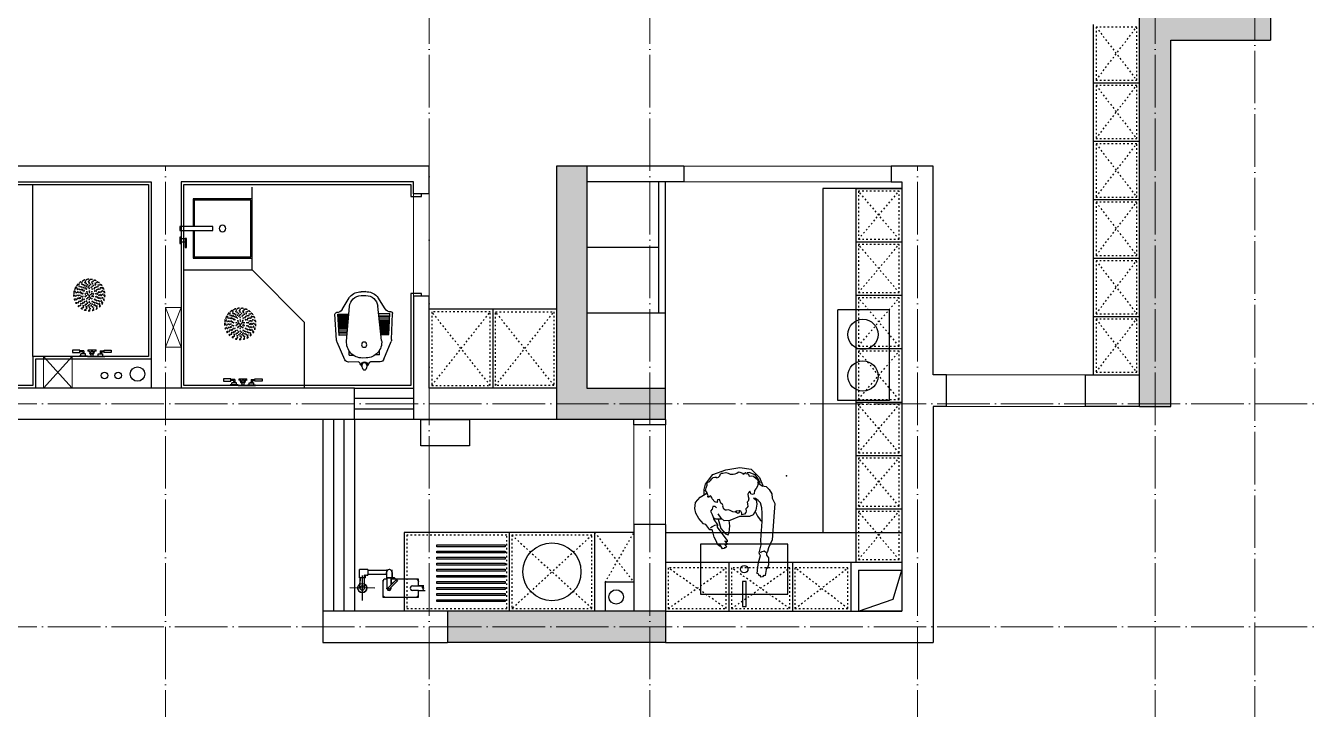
# Model space of a CAD drawing. Header units: inches. Extents: x -50945 to 250244, y -404780 to 18493.
# Drawn here: x 59645 to 69433, y -19454 to -14247 of the extents above; entities that cross this region are included whole.
import ezdxf

# ---------------------------------------------------------------- set-up
doc = ezdxf.new("R2010")
doc.units = ezdxf.units.IN
doc.header["$MEASUREMENT"] = 0
for name, pattern in [('ACAD_ISO03W100', [30, 12, -18]), ('DOTE', [2.42, 2, -0.2, 0.02, -0.2]), ('iGo户型优化31', [0.35, 0.25, -0.1])]:
    doc.linetypes.add(name, pattern=pattern)
for name, color, linetype in [('D-ARCHI', 250, 'Continuous'), ('EVH 立面填充', 8, 'Continuous'), ('IBS-003-建筑窗框', 3, 'Continuous'), ('IBS-182-原建筑非承重墙', 150, 'Continuous'), ('IBS-200-原建筑承重墙柱', 200, 'Continuous'), ('IBS-63-原建筑窗', 63, 'Continuous'), ('IDS-030-造型完成面(看线)', 30, 'Continuous'), ('IDS-040-固定高家具', 40, 'Continuous'), ('IFF-31-卫浴洁具', 31, 'Continuous'), ('IFF-51-活动家具', 51, 'Continuous'), ('iGo户型优化', 7, 'Continuous')]:
    doc.layers.add(name, color=color, linetype=linetype)
doc.layers.add('天棚材质标注', color=2, linetype='Continuous', lineweight=5)
doc.layers.add('门', color=65, linetype='Continuous', lineweight=13)

# ---------------------------------------------------------------- blocks, each defined once
blk = doc.blocks.new('11')
at = {"layer": 'IBS-182-原建筑非承重墙'}
for p, q in [((140996.6, -1245.4), (140997.1, -1054.1)), ((140567.1, -1131.5), (140516.4, -1131.3)), ((140535.4, -1131.4), (140527.6, -1131.4)), ((140528, -1165.5), (140567, -1165.6)), ((140528, -1165.5), (140567, -1165.6)), ((140567, -1165.6), (140535.3, -1165.5)), ((140567.1, -1131.5), (140535.4, -1131.4)), ((140567.1, -1131.5), (140535.4, -1131.4)), ((140567, -1165.6), (140566.9, -1196.4)), ((140567, -1165.6), (140566.9, -1216.9)), ((140567, -1165.6), (140566.9, -1196.4)), ((140614.8, -1165.8), (140567, -1165.6)), ((140567.3, -1080.2), (140567.1, -1131.5)), ((140567.3, -1080.2), (140567.1, -1131.5)), ((140567.2, -1100.7), (140567.1, -1131.5)), ((140567.1, -1131.5), (140614.9, -1131.6)), ((140840.5, -1081), (140567.3, -1080.2)), ((140575.7, -1080.3), (140567.3, -1080.2)), ((140820, -1080.9), (140587.7, -1080.3)), ((140820, -1080.9), (140587.7, -1080.3)), ((140787.9, -1144.5), (140727.7, -1204.5)), ((140775.4, -1157), (140727.7, -1204.5)), ((140797.1, -1153.8), (140736.8, -1213.7)), ((140775.4, -1157), (140787.9, -1144.5)), ((140775.4, -1149.1), (140775.4, -1157)), ((140775.4, -1149.1), (140775.4, -1157)), ((140775.4, -1149.1), (140775.4, -1157)), ((140809.4, -1217.5), (140809.6, -1149.2)), ((140809.4, -1227.1), (140809.6, -1149.2)), ((140809.6, -1144.6), (140809.6, -1149.2)), ((140809.6, -1149.2), (140809.6, -1144.6)), ((140840.5, -1081), (140820, -1080.9)), ((140840.2, -1209.1), (140840.5, -1081)), ((140840.2, -1197.1), (140840.5, -1101.4)), ((140840.2, -1209.1), (140840.5, -1101.4)), ((140840.5, -1101.4), (140840.5, -1081)), ((140901.2, -1149.5), (141092.5, -1150)), ((140979.8, -1149.7), (140979.6, -1227.6)), ((141013.9, -1149.8), (141013.7, -1227.7)), ((140566.9, -1208.4), (140566.9, -1216.9)), ((140566.9, -1216.9), (140769.8, -1217.4)), ((140566.9, -1216.9), (140587.4, -1216.9)), ((140587.4, -1216.9), (140775.3, -1217.4)), ((140587.4, -1216.9), (140740.4, -1217.3)), ((140736.8, -1213.7), (140727.7, -1204.5)), ((140727.7, -1204.5), (140736.8, -1213.7)), ((140736.8, -1213.7), (140775.4, -1175.4)), ((140736.8, -1213.7), (140775.4, -1175.4)), ((140750, -1226.9), (140736.8, -1213.7)), ((140740.4, -1217.3), (140750, -1226.9)), ((140775.2, -1227), (140750, -1226.9)), ((140750, -1226.9), (140769.8, -1227)), ((140769.8, -1217.4), (140769.6, -1288.5)), ((140769.7, -1268.6), (140769.6, -1288.5)), ((140769.7, -1268.6), (140769.8, -1227)), ((140769.8, -1227), (140769.7, -1268.6)), ((140812.1, -1227.1), (140769.8, -1227)), ((140775.4, -1175.4), (140775.2, -1227)), ((140775.3, -1217.4), (140775.2, -1227)), ((140775.3, -1217.4), (140775.2, -1227)), ((140775.2, -1227), (140809.4, -1227.1)), ((140775.3, -1217.4), (140775.4, -1175.4)), ((140775.4, -1175.4), (140775.3, -1217.4)), ((140809.4, -1217.5), (140819.7, -1217.5)), ((140809.4, -1217.5), (140809.4, -1227.1)), ((140812.1, -1251.7), (140812, -1268.8)), ((140812, -1285.8), (140812.1, -1251.7)), ((140812, -1285.8), (140812.1, -1251.7)), ((140812.1, -1251.7), (140812.1, -1220.6)), ((140812.1, -1251.7), (140812.1, -1220.6)), ((140812.1, -1251.7), (140812.1, -1227.1)), ((140812.1, -1251.7), (140954.9, -1251.7)), ((140954.9, -1251.7), (140953, -1251.7)), ((140954.9, -1251.7), (140953, -1251.7)), ((140954.8, -1290.4), (140954.9, -1248.1)), ((140961.8, -1248.1), (140954.9, -1248.1)), ((140954.9, -1250.9), (140954.9, -1251.7)), ((140954.9, -1250.9), (140954.9, -1251.7)), ((140975.4, -1248.1), (140975.5, -1227.6)), ((140975.5, -1234.5), (140975.4, -1248.1)), ((140979.5, -1248.1), (140975.4, -1248.1)), ((140975.4, -1248.1), (140979.5, -1248.1)), ((140975.5, -1234.5), (140975.5, -1227.6)), ((140975.5, -1227.6), (140979.6, -1227.6)), ((140975.5, -1227.6), (141017.8, -1227.7)), ((140979.6, -1227.6), (140975.5, -1227.6)), ((140975.5, -1227.6), (140975.5, -1234.5)), ((140979.7, -1180.1), (140979.5, -1248.1)), ((140979.5, -1248.1), (140979.6, -1227.6)), ((140979.7, -1180.1), (140979.6, -1227.6)), ((140979.6, -1227.6), (141013.7, -1227.7)), ((140979.6, -1227.6), (141017.8, -1227.7)), ((141013.7, -1227.7), (141013.9, -1180.2)), ((141013.7, -1227.7), (141013.9, -1180.2)), ((141013.7, -1227.7), (141017.8, -1227.7)), ((141017.8, -1227.7), (141013.7, -1227.7)), ((141017.8, -1227.7), (141013.7, -1227.7)), ((141017.8, -1234.6), (141017.7, -1290.5)), ((141017.8, -1234.6), (141017.8, -1227.7)), ((141017.8, -1234.6), (141017.8, -1227.7)), ((141017.8, -1227.7), (141017.8, -1234.6)), ((141017.8, -1234.6), (141017.8, -1227.7)), ((141017.8, -1227.7), (141017.8, -1234.6)), ((140803.1, -1285.8), (140812, -1285.8)), ((140954.8, -1285.8), (140803.3, -1285.8)), ((140803.3, -1285.8), (140812, -1285.8)), ((140954.8, -1290.4), (140981.7, -1290.5)), ((140981.7, -1290.5), (141017.7, -1290.5))]:
    blk.add_line(p, q, dxfattribs=at)
blk.add_circle((140996.9, -1149.8), 34.9, dxfattribs=at)
for start, end in [(0, 180), (0, 180), (180, 240.52169), (180, 240.52169), (299.17603, 0), (299.17603, 0)]:
    blk.add_arc((140996.9, -1149.8), 34.9, start, end, dxfattribs=at)
for centre, major_axis, start_param, end_param in [((140553.1, -1148.5), (-17.5, -17.5), -1.141223, -0.024085), ((140539.5, -1139.9), (-6.72, -6.72), 4.378011, 6.612288), ((140531.1, -1157), (-6.72, -6.72), 1.236418, 3.470695), ((140587.7, -1100.8), (-14.5, 14.5), 5.495149, 7.065946), ((140614.9, -1148.7), (-12.1, -12.1), 0.78276, 3.924353), ((140792.5, -1149.1), (-12.1, 12.1), 3.924353, 7.065946), ((140792.5, -1149.1), (-4.6, -4.6), 1.568158, 4.709751), ((140820, -1101.4), (-14.5, -14.5), 2.353557, 3.924353), ((140996.9, -1149.8), (-12.1, 12.1), 4.709751, 10.992936), ((140587.4, -1196.4), (-14.5, 14.5), 0.78276, 2.353557), ((140790.8, -1268.7), (-15, 15), 0.78276, 2.986227), ((140790.8, -1268.7), (-15, 15), 2.986227, 3.924353), ((140819.7, -1197), (-14.5, -14.5), 0.78276, 2.353557), ((140961.8, -1234.4), (-9.66, 9.66), 2.353557, 3.924353)]:
    blk.add_ellipse(centre, major_axis=major_axis, ratio=1, start_param=start_param, end_param=end_param, dxfattribs=at)
at = {"layer": 'IBS-182-原建筑非承重墙', "extrusion": (0, 0, -1)}
for start_param, end_param in [(5.500425, 7.071221), (5.500425, 7.071221), (3.929629, 5.500425), (3.929629, 5.500425), (2.358832, 3.929629), (2.358832, 3.929629), (7.071221, 8.642018), (7.071221, 8.642018)]:
    blk.add_ellipse((140996.9, -1149.8), major_axis=(-12.1, 12.1), ratio=1, start_param=start_param, end_param=end_param, dxfattribs=at)
blk = doc.blocks.new('A$C4f8d1d60')
at = {"color": 8}
for p, q in [((48.8, 294, 0), (31.2, 294, 0)), ((31.2, 294, 0), (31.2, 239, 0)), ((48.8, 239, 0), (48.8, 294, 0)), ((48.8, 294, 0), (48.8, 294, 0)), ((3.6, 244, 0), (0, 244, 0)), ((0, 182, 0), (0, 244, 0)), ((3.6, 182, 0), (3.6, 244, 0)), ((3.6, 230.5, 0), (20, 230.5, 0)), ((20, 195.5, 0), (20, 230.5, 0)), ((24, 220, 0), (20, 220, 0)), ((24, 206, 0), (20, 206, 0)), ((24, 206, 0), (24, 220, 0)), ((36, 217, 0), (24, 217, 0)), ((44, 209, 0), (24, 209, 0)), ((31.2, 239, 0), (48.8, 239, 0)), ((36, 217, 0), (36, 239, 0)), ((44, 209, 0), (44, 239, 0)), ((3.6, 182, 0), (0, 182, 0)), ((0, 112, 0), (0, 182, 0)), ((3.6, 159.5, 0), (0, 159.5, 0)), ((0, 159.5, 0), (0, 134.5, 0)), ((3.6, 134.5, 0), (0, 134.5, 0)), ((3.6, 112, 0), (0, 112, 0)), ((0, 112, 0), (0, 50, 0)), ((3.6, 195.5, 0), (20, 195.5, 0)), ((3.6, 134.5, 0), (3.6, 159.5, 0)), ((15.4, 154.5, 0), (3.6, 154.5, 0)), ((15.4, 139.5, 0), (3.6, 139.5, 0)), ((3.6, 112, 0), (3.6, 50, 0)), ((3.6, 98.5, 0), (20, 98.5, 0)), ((20, 98.5, 0), (20, 63.5, 0)), ((31.2, 164.5, 0), (31.2, 159.5, 0)), ((31.2, 159.5, 0), (36.2, 159.5, 0)), ((31.2, 134.5, 0), (31.2, 129.5, 0)), ((31.2, 134.5, 0), (36.2, 134.2, 0)), ((40.5, 117.7, 0), (50.8, 117.7, 0)), ((41, 177.9, 0), (50.8, 177.9, 0)), ((50.8, 117.7, 0), (50.8, 177.9, 0)), ((3.6, 50, 0), (0, 50, 0)), ((3.6, 63.5, 0), (20, 63.5, 0)), ((24, 88, 0), (20, 88, 0)), ((24, 74, 0), (20, 74, 0)), ((24, 88, 0), (24, 74, 0)), ((44, 85, 0), (24, 85, 0)), ((36, 77, 0), (24, 77, 0)), ((31.2, 0, 0), (31.2, 55, 0)), ((31.2, 55, 0), (48.8, 55, 0)), ((48.8, 0, 0), (31.2, 0, 0)), ((36, 77, 0), (36, 55, 0)), ((44, 85, 0), (44, 55, 0)), ((48.8, 55, 0), (48.8, 0, 0)), ((48.8, 0, 0), (48.8, 0, 0))]:
    blk.add_line(p, q, dxfattribs=at)
at = {"color": 8, "linetype": 'ACAD_ISO03W100'}
for centre, radius in [((468.8, 126.7, 0), 120), ((468.8, 126.7, 0), 118), ((389.6, 205.9, 0), 3), ((401.4, 203.3, 0), 3), ((412.8, 223.7, 0), 3), ((422.8, 206.4, 0), 3), ((423.5, 218.1, 0), 3), ((425.9, 196.6, 0), 3), ((439.9, 234.9, 0), 3), ((445, 215.6, 0), 3), ((446.6, 195.2, 0), 3), ((447.4, 205.9, 0), 3), ((448.7, 226.8, 0), 3), ((468.8, 238.7, 0), 3), ((468.8, 218.7, 0), 3), ((468.8, 198.7, 0), 3), ((470.5, 208.7, 0), 3), ((475.3, 228.5, 0), 3), ((491.1, 195.2, 0), 3), ((492.7, 215.6, 0), 3), ((493.6, 204.9, 0), 3), ((497.8, 234.9, 0), 3), ((501.4, 223.4, 0), 3), ((514.6, 194.8, 0), 3), ((514.8, 206.4, 0), 3), ((524.8, 223.7, 0), 3), ((525.3, 211.7, 0), 3), ((545.4, 194.2, 0), 3), ((548, 205.9, 0), 3), ((356.8, 126.7, 0), 3), ((360.7, 155.7, 0), 3), ((360.7, 97.8, 0), 3), ((367, 133.2, 0), 3), ((368.8, 106.7, 0), 3), ((371.8, 182.7, 0), 3), ((372.2, 159.3, 0), 3), ((376.8, 126.7, 0), 3), ((380, 150.6, 0), 3), ((380, 102.9, 0), 3), ((383.9, 183.2, 0), 3), ((387.5, 116.8, 0), 3), ((387.9, 140.1, 0), 3), ((389.2, 172.7, 0), 3), ((395, 162.3, 0), 3), ((396.8, 126.7, 0), 3), ((400.4, 149, 0), 3), ((400.4, 104.5, 0), 3), ((403.8, 191.8, 0), 3), ((407.6, 136.2, 0), 3), ((408, 181.7, 0), 3), ((408.6, 112, 0), 3), ((410.6, 169.1, 0), 3), ((415.8, 158.9, 0), 3), ((416.8, 126.7, 0), 3), ((422, 149.3, 0), 3), ((422, 104.2, 0), 3), ((426.5, 185, 0), 3), ((432.2, 176.7, 0), 3), ((436.4, 167.4, 0), 3), ((436.8, 126.7, 0), 3), ((443, 145.6, 0), 3), ((443, 107.9, 0), 3), ((448.2, 134.3, 0), 3), ((450.1, 115.3, 0), 3), ((454.1, 187, 0), 3), ((456.8, 126.7, 0), 3), ((457.3, 177.4, 0), 3), ((459, 157.2, 0), 3), ((459, 96.3, 0), 3), ((461.8, 147.6, 0), 3), ((466.1, 104.9, 0), 3), ((468.8, 126.7, 0), 5), ((474.8, 137.1, 0), 3), ((474.8, 116.4, 0), 3), ((478.3, 188, 0), 3), ((478.7, 157.2, 0), 3), ((478.7, 96.3, 0), 3), ((480.4, 177.4, 0), 3), ((480.8, 145.2, 0), 3), ((484.2, 111, 0), 3), ((490.7, 128.9, 0), 3), ((494.7, 145.6, 0), 3), ((494.7, 107.9, 0), 3), ((500.8, 126.7, 0), 3), ((501, 179.8, 0), 3), ((501.3, 167.4, 0), 3), ((511.2, 185, 0), 3), ((515.7, 149.3, 0), 3), ((515.7, 104.2, 0), 3), ((518.8, 163.4, 0), 3), ((520.8, 126.7, 0), 3), ((527.1, 169.1, 0), 3), ((529.1, 141.5, 0), 3), ((530.1, 117.3, 0), 3), ((531.9, 179.2, 0), 3), ((533.9, 191.8, 0), 3), ((537.3, 149, 0), 3), ((537.3, 104.5, 0), 3), ((540.8, 126.7, 0), 3), ((544.1, 159.3, 0), 3), ((548.5, 172.7, 0), 3), ((549.8, 113.4, 0), 3), ((550.2, 136.7, 0), 3), ((557.7, 150.6, 0), 3), ((557.7, 102.9, 0), 3), ((560.2, 172, 0), 3), ((560.8, 126.7, 0), 3), ((565.8, 182.7, 0), 3), ((568.8, 146.8, 0), 3), ((570.6, 120.3, 0), 3), ((577, 155.7, 0), 3), ((577, 97.8, 0), 3), ((580.8, 126.7, 0), 3), ((371.8, 70.7, 0), 3), ((377.5, 81.5, 0), 3), ((389.2, 80.7, 0), 3), ((389.6, 47.6, 0), 3), ((392.3, 59.3, 0), 3), ((393.6, 94.2, 0), 3), ((403.8, 61.7, 0), 3), ((405.8, 74.3, 0), 3), ((410.6, 84.4, 0), 3), ((412.3, 41.8, 0), 3), ((412.8, 29.8, 0), 3), ((418.8, 90.1, 0), 3), ((422.8, 47.1, 0), 3), ((423.1, 58.7, 0), 3), ((426.5, 68.5, 0), 3), ((436.2, 30.1, 0), 3), ((436.4, 86.1, 0), 3), ((436.7, 73.7, 0), 3), ((439.9, 18.6, 0), 3), ((444.1, 48.6, 0), 3), ((445, 37.9, 0), 3), ((446.6, 58.3, 0), 3), ((457.3, 76.1, 0), 3), ((459.4, 65.5, 0), 3), ((462.4, 25, 0), 3), ((467.2, 44.8, 0), 3), ((468.8, 54.7, 0), 3), ((468.8, 34.7, 0), 3), ((468.8, 14.7, 0), 3), ((480.4, 76.1, 0), 3), ((483.6, 66.5, 0), 3), ((488.9, 26.7, 0), 3), ((490.3, 47.6, 0), 3), ((491.1, 58.3, 0), 3), ((492.7, 37.9, 0), 3), ((497.8, 18.6, 0), 3), ((501.3, 86.1, 0), 3), ((505.5, 76.8, 0), 3), ((511.2, 68.5, 0), 3), ((511.7, 56.9, 0), 3), ((514.1, 35.4, 0), 3), ((514.8, 47.1, 0), 3), ((521.8, 94.6, 0), 3), ((524.8, 29.8, 0), 3), ((527.1, 84.4, 0), 3), ((529.7, 71.8, 0), 3), ((533.9, 61.7, 0), 3), ((536.2, 50.2, 0), 3), ((542.7, 91.2, 0), 3), ((548, 47.6, 0), 3), ((548.5, 80.7, 0), 3), ((553.8, 70.3, 0), 3), ((565.5, 94.2, 0), 3), ((565.8, 70.7, 0), 3)]:
    blk.add_circle(centre, radius, dxfattribs=at)
at = {"color": 8}
blk.add_circle((31.2, 147, 0), 9.39, dxfattribs=at)
for centre, radius, start, end in [((31.2, 147, 0), 17.5, 89.99388, 154.61694), ((31.2, 147, 0), 17.5, 205.37081, 269.99388), ((31.2, 147, 0), 12.5, 89.99388, 269.99388), ((63.6, 132.7, 0), 27.5, 176.83262, 212.95443), ((74.7, 159.2, 0), 38.6, 151.01819, 179.60297)]:
    blk.add_arc(centre, radius, start, end, dxfattribs=at)
blk = doc.blocks.new('抖音iGo户型优化-0721')
at = {"layer": 'IFF-31-卫浴洁具', "ltscale": 100}
for p, q in [((23051.6, -200812.2), (22992.6, -200945.2)), ((23154.8, -200795.4), (23079.4, -200794.4)), ((23084.4, -200846.4), (23083.9, -200879.7)), ((23084.4, -200846.4), (23116.3, -200846.8)), ((23213.8, -200826.2), (23185.7, -200825.8)), ((23321, -200797.7), (23245.6, -200796.7)), ((23348.3, -200816.3), (23403.6, -200950.8)), ((23314.6, -200849.5), (23282.6, -200849.1)), ((23314.6, -200849.5), (23314.1, -200882.9)), ((22988.4, -200962.2), (22975.7, -201159)), ((23008, -200998.5), (22997.4, -201159)), ((23071.7, -201039.4), (23005.4, -201038.5)), ((23070.8, -201029.4), (23006, -201028.5)), ((23070, -201019.4), (23006.7, -201018.5)), ((23069.1, -201009.3), (23007.3, -201008.5)), ((23068.8, -200999.3), (23008, -200998.5)), ((23064.5, -200955.1), (23087.1, -201218.7)), ((23331.5, -200958.7), (23301.7, -201221.6)), ((23323.1, -201032.8), (23387.9, -201033.7)), ((23324.3, -201022.8), (23387.6, -201023.7)), ((23325.4, -201012.9), (23387.2, -201013.7)), ((23326, -201002.9), (23386.8, -201003.7)), ((23386.8, -201003.7), (23393, -201164.5)), ((23407.4, -200967.9), (23414.7, -201165)), ((23080.3, -201139.5), (22998.7, -201138.4)), ((23079.4, -201129.5), (22999.4, -201128.4)), ((23078.6, -201119.5), (23000.1, -201118.4)), ((23077.7, -201109.5), (23000.7, -201108.4)), ((23076.9, -201099.5), (23001.4, -201098.4)), ((23076, -201089.4), (23002, -201088.4)), ((23075.1, -201079.4), (23002.7, -201078.4)), ((23074.3, -201069.4), (23003.4, -201068.5)), ((23073.4, -201059.4), (23004, -201058.5)), ((23072.6, -201049.4), (23004.7, -201048.5)), ((23311.8, -201132.7), (23391.8, -201133.8)), ((23312.9, -201122.7), (23391.4, -201123.8)), ((23314.1, -201112.7), (23391.1, -201113.8)), ((23315.2, -201102.7), (23390.7, -201103.8)), ((23316.3, -201092.7), (23390.3, -201093.7)), ((23317.5, -201082.8), (23389.9, -201083.7)), ((23318.6, -201072.8), (23389.5, -201073.7)), ((23319.7, -201062.8), (23389.1, -201063.7)), ((23320.9, -201052.8), (23388.7, -201053.7)), ((23322, -201042.8), (23388.3, -201043.7)), ((22997.4, -201159), (23082.1, -201160.2)), ((23081.2, -201149.5), (22998.1, -201148.4)), ((23031.4, -201196.4), (23083.8, -201285.4)), ((23358, -201200.9), (23303.2, -201288.4)), ((23393, -201164.5), (23308.3, -201163.3)), ((23309.5, -201152.6), (23392.6, -201153.8)), ((23310.7, -201142.7), (23392.2, -201143.8)), ((23175.1, -201330.9), (23210.6, -201331.4)), ((23210.6, -201331.4), (23175.1, -201330.9)), ((23175.5, -201300.9), (23211, -201301.4))]:
    blk.add_line(p, q, dxfattribs=at)
blk.add_circle((23198.4, -200927.2), 20, dxfattribs=at)
for centre, radius, start, end in [((23227, -200762.6), 44.3, 146.67085, 211.76111), ((23200.9, -200746.1), 13.4, 34.04572, 144.38623), ((23174.3, -200761.9), 44.3, 326.67085, 31.76111), ((23079, -200824.4), 30, 89.21598, 156.07815), ((23184.1, -200945.8), 120, 89.21598, 184.42439), ((23154.9, -200785.4), 10, 269.21598, 339.71582), ((23226.7, -200811.9), 66.5, 131.3509, 159.71582), ((23200.5, -200771.2), 25, 179.21598, 359.21598), ((23200.4, -200778.5), 13.4, 214.04572, 324.38623), ((23212.2, -200946.2), 120, 354.00757, 89.21598), ((23173.3, -200811.2), 66.5, 18.71613, 47.08106), ((23245.7, -200786.7), 10, 198.71613, 269.21598), ((23320.6, -200827.7), 30, 22.35381, 89.21598), ((23038.3, -200965.4), 50, 156.07815, 176.28889), ((23357.4, -200969.8), 50, 2.14307, 22.35381), ((22987.6, -201159.8), 12, 176.28889, 270.6079), ((22988.3, -201221.8), 50, 30.48691, 90.6079), ((23176.8, -201211), 90, 184.91056, 269.21598), ((23212.3, -201211.4), 90, 269.21598, 353.5214), ((23400.4, -201227.4), 50, 87.82405, 147.94505), ((23402.7, -201165.5), 12, 267.82405, 2.14307), ((23126.9, -201260), 50, 210.48691, 224.50672), ((23176.8, -201211), 120, 224.50672, 269.21598), ((23212.3, -201211.4), 120, 269.21598, 313.92524), ((23260.8, -201261.9), 50, 313.92524, 327.94505)]:
    blk.add_arc(centre, radius, start, end, dxfattribs=at)
blk = doc.blocks.new('抖音iGo户型优化-0715')
at = {"layer": 'IFF-31-卫浴洁具'}
for points in [[(13559.5, -200880.3), (13529.5, -200880.3), (13529.5, -200630.3), (13559.5, -200630.3)], [(13659.5, -200640.3), (13609.5, -200640.3), (13609.5, -200630.3), (13659.5, -200630.3)], [(13649.5, -200640.3), (13619.5, -200640.3), (13619.5, -200670.3), (13649.5, -200670.3)], [(13689.5, -200680.6), (13619.5, -200680.6), (13619.5, -200670.6), (13689.5, -200670.6)]]:
    blk.add_lwpolyline(points, close=True, dxfattribs=at)
blk.add_lwpolyline([(13559.5, -200730.3), (13769.5, -200730.3), (13769.5, -201180.3), (13319.5, -201180.3), (13319.5, -200730.3), (13529.5, -200730.3)], dxfattribs=at)
at = {"layer": 'iGo户型优化', "color": 251, "ltscale": 333}
blk.add_lwpolyline([(13559.5, -200740.3), (13759.5, -200740.3), (13759.5, -201170.3), (13329.5, -201170.3), (13329.5, -200740.3), (13529.5, -200740.3)], dxfattribs=at)
at = {"layer": 'iGo户型优化', "color": 7}
blk.add_circle((13544.5, -200955.3), 25, dxfattribs=at)

msp = doc.modelspace()

# ---------------------------------------------------------------- hatches: boundary and pattern name
at = {"layer": 'EVH 立面填充'}
h = msp.add_hatch(color=256, dxfattribs=at)
h.dxf.hatch_style = 1
h.paths.add_polyline_path([(68369.86, -14356.79), (69129.86, -14356.79), (69129.86, -14116.79), (68129.86, -14116.79), (68129.86, -17146.79), (68369.86, -17146.79)])
h = msp.add_hatch(color=256, dxfattribs=at)
h.dxf.hatch_style = 1
h.paths.add_polyline_path([(64519.56, -17246.79), (64519.56, -17006.79), (63919.56, -17006.79), (63919.56, -15316.79), (63689.56, -15316.79), (63689.56, -17246.79)])
h = msp.add_hatch(color=256, dxfattribs=at)
h.dxf.hatch_style = 1
h.paths.add_polyline_path([(62859.56, -18706.79), (62859.56, -18945.12), (64519.56, -18945.12), (64519.56, -18706.79)])

# ---------------------------------------------------------------- linework, layer by layer
for p in [(67779.86, -14681.79), (67779.86, -15126.79), (67779.86, -15571.79), (67779.86, -16016.79), (67779.86, -16461.79)]:
    msp.add_point(p)
at = {"layer": 'D-ARCHI', "color": 251, "linetype": 'DOTE', "lineweight": 5, "ltscale": 200}
for p, q in [((62719.56, -21645.12), (62719.56, -6696.54)), ((64399.56, -21645.12), (64399.56, -6696.54)), ((69009.86, -20645.12), (69009.86, -6696.54)), ((68249.86, -21645.12), (68249.86, -14116.79)), ((60709.56, -21645.12), (60709.56, -15316.79)), ((66439.56, -21645.12), (66439.56, -15316.79)), ((71829.86, -17126.79), (51502.61, -17126.79)), ((71829.86, -18825.12), (51502.61, -18825.12))]:
    msp.add_line(p, q, dxfattribs=at)
at = {"layer": 'IBS-003-建筑窗框', "color": 251, "ltscale": 10}
for p, q in [((62149.56, -17006.79), (62599.56, -17006.79)), ((61909.56, -17246.79), (61909.56, -18706.79)), ((62599.56, -17246.79), (62149.56, -17246.79)), ((62149.56, -17246.79), (62149.56, -18706.79))]:
    msp.add_line(p, q, dxfattribs=at)
at = {"layer": 'IBS-182-原建筑非承重墙'}
for p, q in [((62719.56, -15316.79), (59069.56, -15316.79)), ((62719.56, -15526.79), (62719.56, -15316.79)), ((64659.56, -15316.79), (63919.56, -15316.79)), ((64659.56, -15316.79), (64659.56, -15436.79)), ((66559.56, -15316.79), (66239.56, -15316.79)), ((66239.56, -15316.79), (66239.56, -15436.79)), ((66559.56, -16906.79), (66559.56, -15316.79)), ((58899.56, -15436.79), (60599.56, -15436.79)), ((60599.56, -15436.79), (60599.56, -17006.79)), ((62599.56, -15436.79), (60829.56, -15436.79)), ((60829.56, -15436.79), (60829.56, -17006.79)), ((62599.56, -15526.79), (62599.56, -15436.79)), ((64659.56, -15436.79), (63919.56, -15436.79)), ((66239.56, -15436.79), (66319.56, -15436.79)), ((66319.56, -15436.79), (66319.56, -18706.79)), ((62719.56, -15526.79), (62599.56, -15526.79)), ((62719.56, -16306.79), (62599.56, -16306.79)), ((62599.56, -16306.79), (62599.56, -17246.79)), ((62719.56, -17006.79), (62719.56, -16306.79)), ((60599.56, -16786.79), (59719.56, -16786.79)), ((59719.56, -16786.79), (59719.56, -17006.79)), ((66659.56, -16906.79), (66559.56, -16906.79)), ((66659.56, -17146.79), (66659.56, -16906.79)), ((67719.86, -17146.79), (67719.86, -16906.79)), ((67719.86, -16906.79), (68129.86, -16906.79)), ((60829.56, -17006.79), (59449.56, -17006.79)), ((62149.56, -17006.79), (60829.56, -17006.79)), ((62149.56, -17246.79), (62149.56, -17006.79)), ((63689.56, -17006.79), (62719.56, -17006.79)), ((66659.56, -17146.79), (66559.56, -17146.79)), ((66559.56, -17146.79), (66559.56, -18945.12)), ((68129.86, -17146.79), (67719.86, -17146.79)), ((61909.56, -17246.79), (59449.56, -17246.79)), ((62149.56, -17246.79), (61909.56, -17246.79)), ((63689.56, -17246.79), (62599.56, -17246.79)), ((64279.56, -17286.79), (64279.56, -17246.79)), ((64519.56, -17286.79), (64279.56, -17286.79)), ((64519.56, -17246.79), (64519.56, -17286.79)), ((64519.56, -18046.79), (64279.56, -18046.79)), ((64279.56, -18046.79), (64279.56, -18706.79)), ((64519.56, -18046.79), (64519.56, -18706.79)), ((65931.33, -18333.8), (66319.56, -18333.8)), ((65931.33, -18333.8), (65931.33, -18706.79)), ((65991.33, -18393.8), (65991.33, -18706.79)), ((65991.33, -18393.8), (66319.56, -18393.8)), ((66253.03, -18614.21), (66319.56, -18393.8)), ((64059.56, -18486.79), (64059.56, -18706.79)), ((64279.56, -18486.79), (64059.56, -18486.79)), ((65991.33, -18706.79), (66253.03, -18614.21)), ((62859.56, -18706.79), (61909.56, -18706.79)), ((61909.56, -18706.79), (61909.56, -18945.12)), ((64519.56, -18706.79), (66319.56, -18706.79)), ((66319.56, -18706.79), (65991.33, -18706.79)), ((61909.56, -18945.12), (62859.56, -18945.12)), ((64519.56, -18945.12), (66559.56, -18945.12))]:
    msp.add_line(p, q, dxfattribs=at)
for centre, radius in [((60245.25, -16911.6), 25), ((60348.59, -16911.6), 25), ((60496.75, -16900.17), 55), ((64143.61, -18598.35), 55)]:
    msp.add_circle(centre, radius, dxfattribs=at)
msp.add_point((65442.2, -17675.33), dxfattribs=at)
at = {"layer": 'IBS-200-原建筑承重墙柱', "ltscale": 0.02}
for p, q in [((68129.86, -17146.79), (68129.86, -14116.79)), ((69129.86, -14116.79), (69129.86, -14356.79)), ((68369.86, -17146.79), (68369.86, -14356.79)), ((68369.86, -14356.79), (69129.86, -14356.79)), ((63689.56, -15316.79), (63689.56, -17246.79)), ((63919.56, -15316.79), (63689.56, -15316.79)), ((63919.56, -15316.79), (63919.56, -17006.79)), ((63919.56, -17006.79), (64519.56, -17006.79)), ((64519.56, -17246.79), (64519.56, -17006.79)), ((68129.86, -17146.79), (68369.86, -17146.79)), ((64519.56, -17246.79), (63689.56, -17246.79)), ((64519.56, -18706.79), (62859.56, -18706.79)), ((62859.56, -18706.79), (62859.56, -18945.12)), ((64519.56, -18706.79), (64519.56, -18945.12)), ((64519.56, -18945.12), (62859.56, -18945.12))]:
    msp.add_line(p, q, dxfattribs=at)
at = {"layer": 'IBS-63-原建筑窗'}
for p, q in [((62599.56, -17086.79), (62149.56, -17086.79)), ((62599.56, -17166.79), (62149.56, -17166.79)), ((61989.56, -17246.79), (61989.56, -18706.79)), ((62069.56, -17246.79), (62069.56, -18706.79))]:
    msp.add_line(p, q, dxfattribs=at)
at = {"layer": 'IDS-030-造型完成面(看线)'}
for points in [[(58899.56, -15376.79), (58879.56, -15376.79), (58879.56, -15456.79), (60579.56, -15456.79), (60579.56, -16766.79), (59699.56, -16766.79), (59699.56, -16986.79), (58039.56, -16986.79), (58039.56, -15566.79), (58139.56, -15566.79), (58139.56, -15376.79), (58119.56, -15376.79)], [(62659.56, -16306.79), (62659.56, -16286.79), (62579.56, -16286.79), (62579.56, -16986.79), (60849.56, -16986.79), (60849.56, -15456.79), (62579.56, -15456.79), (62579.56, -15546.79), (62659.56, -15546.79), (62659.56, -15526.79)]]:
    msp.add_lwpolyline(points, dxfattribs=at)
at = {"layer": 'IDS-040-固定高家具'}
for p, q in [((67779.86, -16906.79), (67779.86, -14236.79)), ((67779.86, -14681.79), (68129.86, -14681.79)), ((67779.86, -15126.79), (68129.86, -15126.79)), ((65969.56, -15486.79), (65969.56, -18333.8)), ((65969.56, -15486.79), (66319.56, -15486.79)), ((67779.86, -15571.79), (68129.86, -15571.79)), ((65969.56, -15893.5), (66319.56, -15893.5)), ((67779.86, -16016.79), (68129.86, -16016.79)), ((65969.56, -16300.22), (66319.56, -16300.22)), ((63689.56, -16406.79), (62719.56, -16406.79)), ((63204.56, -16406.79), (63204.56, -17006.79)), ((67779.86, -16461.79), (68129.86, -16461.79)), ((65969.56, -16706.93), (66319.56, -16706.93)), ((65969.56, -17113.65), (66319.56, -17113.65)), ((65969.56, -17520.36), (66319.56, -17520.36)), ((65969.56, -17927.08), (66319.56, -17927.08)), ((64279.56, -18106.79), (62529.56, -18106.79)), ((62529.56, -18106.79), (62529.56, -18706.79)), ((63329.56, -18106.79), (63329.56, -18706.79)), ((63979.56, -18106.79), (63979.56, -18706.79)), ((64519.56, -18333.8), (65931.33, -18333.8)), ((65002.9, -18333.8), (65002.9, -18706.79)), ((65486.23, -18333.8), (65486.23, -18706.79))]:
    msp.add_line(p, q, dxfattribs=at)
at = {"layer": 'IDS-040-固定高家具', "linetype": 'ACAD_ISO03W100'}
for p, q in [((67799.86, -14661.79), (68109.86, -14256.79)), ((67799.86, -14256.79), (68109.86, -14661.79)), ((67799.86, -15106.79), (68109.86, -14701.79)), ((67799.86, -14701.79), (68109.86, -15106.79)), ((67799.86, -15551.79), (68109.86, -15146.79)), ((67799.86, -15146.79), (68109.86, -15551.79)), ((65989.56, -15873.5), (66299.56, -15506.79)), ((66299.56, -15873.5), (65989.56, -15506.79)), ((67799.86, -15996.79), (68109.86, -15591.79)), ((67799.86, -15591.79), (68109.86, -15996.79)), ((65989.56, -16280.22), (66299.56, -15913.5)), ((66299.56, -16280.22), (65989.56, -15913.5)), ((67799.86, -16441.79), (68109.86, -16036.79)), ((67799.86, -16036.79), (68109.86, -16441.79)), ((65989.56, -16686.93), (66299.56, -16320.22)), ((66299.56, -16686.93), (65989.56, -16320.22)), ((62739.56, -16986.79), (63184.56, -16426.79)), ((63184.56, -16986.79), (62739.56, -16426.79)), ((63669.56, -16986.79), (63224.56, -16426.79)), ((63224.56, -16986.79), (63669.56, -16426.79)), ((67799.86, -16886.79), (68109.86, -16481.79)), ((67799.86, -16481.79), (68109.86, -16886.79)), ((65989.56, -17093.65), (66299.56, -16726.93)), ((66299.56, -17093.65), (65989.56, -16726.93)), ((65989.56, -17500.36), (66299.56, -17133.65)), ((66299.56, -17500.36), (65989.56, -17133.65)), ((65989.56, -17907.08), (66299.56, -17540.36)), ((66299.56, -17907.08), (65989.56, -17540.36)), ((65989.56, -18313.8), (66299.56, -17947.08)), ((66299.56, -18313.8), (65989.56, -17947.08)), ((63979.56, -18106.79), (64279.56, -18486.79)), ((64059.56, -18486.79), (64279.56, -18106.79)), ((63959.56, -18126.79), (63349.56, -18686.79)), ((63349.56, -18126.79), (63959.56, -18686.79)), ((64539.56, -18686.79), (64982.9, -18376.79)), ((64982.9, -18686.79), (64539.56, -18376.79)), ((65022.9, -18686.79), (65466.23, -18376.79)), ((65466.23, -18686.79), (65022.9, -18376.79)), ((65506.23, -18686.79), (65909.9, -18376.79)), ((65909.9, -18686.79), (65506.23, -18376.79))]:
    msp.add_line(p, q, dxfattribs=at)
for points in [[(67799.86, -14661.79), (68109.86, -14661.79), (68109.86, -14256.79), (67799.86, -14256.79)], [(67799.86, -15106.79), (68109.86, -15106.79), (68109.86, -14701.79), (67799.86, -14701.79)], [(67799.86, -15551.79), (68109.86, -15551.79), (68109.86, -15146.79), (67799.86, -15146.79)], [(65989.56, -15873.5), (66299.56, -15873.5), (66299.56, -15506.79), (65989.56, -15506.79)], [(67799.86, -15996.79), (68109.86, -15996.79), (68109.86, -15591.79), (67799.86, -15591.79)], [(65989.56, -16280.22), (66299.56, -16280.22), (66299.56, -15913.5), (65989.56, -15913.5)], [(67799.86, -16441.79), (68109.86, -16441.79), (68109.86, -16036.79), (67799.86, -16036.79)], [(65989.56, -16686.93), (66299.56, -16686.93), (66299.56, -16320.22), (65989.56, -16320.22)], [(62739.56, -16986.79), (63184.56, -16986.79), (63184.56, -16426.79), (62739.56, -16426.79)], [(63669.56, -16986.79), (63224.56, -16986.79), (63224.56, -16426.79), (63669.56, -16426.79)], [(67799.86, -16886.79), (68109.86, -16886.79), (68109.86, -16481.79), (67799.86, -16481.79)], [(65989.56, -17093.65), (66299.56, -17093.65), (66299.56, -16726.93), (65989.56, -16726.93)], [(65989.56, -17500.36), (66299.56, -17500.36), (66299.56, -17133.65), (65989.56, -17133.65)], [(65989.56, -17907.08), (66299.56, -17907.08), (66299.56, -17540.36), (65989.56, -17540.36)], [(65989.56, -18313.8), (66299.56, -18313.8), (66299.56, -17947.08), (65989.56, -17947.08)], [(62549.56, -18686.79), (63309.56, -18686.79), (63309.56, -18126.79), (62549.56, -18126.79)], [(63349.56, -18686.79), (63959.56, -18686.79), (63959.56, -18126.79), (63349.56, -18126.79)], [(64539.56, -18686.79), (64982.9, -18686.79), (64982.9, -18376.79), (64539.56, -18376.79)], [(65022.9, -18686.79), (65466.23, -18686.79), (65466.23, -18376.79), (65022.9, -18376.79)], [(65506.23, -18686.79), (65909.9, -18686.79), (65909.9, -18376.79), (65506.23, -18376.79)]]:
    msp.add_lwpolyline(points, close=True, dxfattribs=at)
at = {"layer": 'IDS-040-固定高家具'}
for points in [[(62655.46, -17246.79), (63025.46, -17246.79), (63025.46, -17446.79), (62655.46, -17446.79)], [(62777.91, -18202.17), (63298.63, -18202.17), (63298.63, -18216.56), (62777.91, -18216.56)], [(62777.91, -18248.56), (63298.63, -18248.56), (63298.63, -18262.96), (62777.91, -18262.96)], [(62777.91, -18294.95), (63298.63, -18294.95), (63298.63, -18309.35), (62777.91, -18309.35)], [(62777.91, -18341.34), (63298.63, -18341.34), (63298.63, -18355.74), (62777.91, -18355.74)], [(62777.91, -18387.73), (63298.63, -18387.73), (63298.63, -18402.13), (62777.91, -18402.13)], [(62777.91, -18434.12), (63298.63, -18434.12), (63298.63, -18448.52), (62777.91, -18448.52)], [(62777.91, -18480.51), (63298.63, -18480.51), (63298.63, -18494.91), (62777.91, -18494.91)], [(62777.91, -18526.9), (63298.63, -18526.9), (63298.63, -18541.3), (62777.91, -18541.3)], [(62777.91, -18573.29), (63298.63, -18573.29), (63298.63, -18587.69), (62777.91, -18587.69)], [(62777.91, -18619.69), (63298.63, -18619.69), (63298.63, -18634.08), (62777.91, -18634.08)]]:
    msp.add_lwpolyline(points, close=True, dxfattribs=at)
msp.add_circle((63654.56, -18406.79), 220.91, dxfattribs=at)
at = {"layer": 'IFF-31-卫浴洁具', "ltscale": 0.02}
for p, q in [((59699.56, -16766.79), (59699.56, -15456.79)), ((61369.56, -16106.79), (61369.56, -15476.79)), ((60849.56, -16106.79), (61369.56, -16106.79)), ((61769.56, -16506.79), (61369.56, -16106.79)), ((66225.38, -16412.4), (65831.68, -16412.4)), ((65831.68, -17101.38), (65831.68, -16412.4)), ((66225.38, -17101.38), (66225.38, -16412.4)), ((61769.56, -17006.79), (61769.56, -16506.79)), ((66225.38, -17101.38), (65831.68, -17101.38))]:
    msp.add_line(p, q, dxfattribs=at)
for points in [[(65452.06, -18196.79), (64787.06, -18196.79), (64787.06, -18576.79), (65452.06, -18576.79)], [(65133.81, -18481.79), (65105.31, -18481.79), (65105.31, -18671.79), (65133.81, -18671.79)]]:
    msp.add_lwpolyline(points, close=True, dxfattribs=at)
for centre, radius in [((66024.05, -16598.74, 0), 115.29), ((66024.05, -16915.04, 0), 115.29), ((65119.56, -18386.79), 28.5)]:
    msp.add_circle(centre, radius, dxfattribs=at)
at = {"layer": 'IFF-51-活动家具'}
for p, q in [((64469.56, -16436.79), (64469.56, -15436.79)), ((64519.56, -17006.79), (64519.56, -15436.79)), ((65719.56, -15486.79), (65719.56, -18106.79)), ((66319.56, -15486.79), (65719.56, -15486.79)), ((64469.56, -15936.79), (63919.56, -15936.79)), ((64519.56, -16436.79), (63919.56, -16436.79)), ((64519.56, -18106.79), (65719.56, -18106.79)), ((65719.56, -18106.79), (66319.56, -18106.79))]:
    msp.add_line(p, q, dxfattribs=at)
at = {"layer": 'iGo户型优化', "color": 251}
for p, q in [((64978.35, -17630.46), (65086.76, -17613.35)), ((65086.76, -17613.35), (65172.37, -17625.41)), ((64823.37, -17738.07), (64880.37, -17665.11)), ((64852.75, -17720.67), (64861.88, -17711.69)), ((64861.88, -17711.69), (64872.08, -17698.9)), ((64872.08, -17698.9), (64882.62, -17687.85)), ((64880.37, -17665.11), (64978.35, -17630.46)), ((64882.62, -17687.85), (64896.57, -17685.19)), ((64896.57, -17685.19), (64905.95, -17687.02)), ((64905.95, -17687.02), (64910.44, -17691.59)), ((64910.44, -17691.59), (64924.05, -17687.18)), ((64924.05, -17687.18), (64932.52, -17674.72)), ((64932.52, -17674.72), (64938.91, -17660.84)), ((64938.91, -17660.84), (64946.96, -17655.69)), ((64946.96, -17655.69), (64956.01, -17655.78)), ((64956.01, -17655.78), (64978.67, -17651.46)), ((64978.67, -17651.46), (64997.44, -17655.11)), ((64997.44, -17655.11), (65013.38, -17662.92)), ((65013.38, -17662.92), (65035.3, -17664.17)), ((65035.3, -17664.17), (65050.99, -17661.18)), ((65050.99, -17661.18), (65062.53, -17655.36)), ((65062.53, -17655.36), (65071.99, -17648.13)), ((65071.99, -17648.13), (65080.71, -17646.47)), ((65080.71, -17646.47), (65099.8, -17651.87)), ((65099.8, -17651.87), (65106.03, -17656.11)), ((65106.03, -17656.11), (65112.59, -17662.09)), ((65112.59, -17662.09), (65123.8, -17654.53)), ((65123.8, -17654.53), (65128.36, -17650.05)), ((65128.36, -17650.05), (65133.18, -17656.36)), ((65133.18, -17656.36), (65131.77, -17658.44)), ((65131.77, -17658.44), (65142.9, -17659.93)), ((65156.09, -17651.58), (65141.6, -17652.91)), ((65142.9, -17659.93), (65149.87, -17658.6)), ((65149.87, -17658.6), (65157.01, -17677.13)), ((65201.71, -17667.72), (65156.09, -17651.58)), ((65157.01, -17677.13), (65173.04, -17675.89)), ((65172.37, -17625.41), (65236.01, -17689.57)), ((65173.04, -17675.89), (65189.73, -17678.13)), ((65189.73, -17678.13), (65209.41, -17696.08)), ((65223.3, -17697.31), (65201.71, -17667.72)), ((65209.41, -17696.08), (65222.86, -17709.79)), ((65222.86, -17709.79), (65224.45, -17727.57)), ((65244.49, -17734.08), (65223.3, -17697.31)), ((65236.01, -17689.57), (65263.07, -17757.15)), ((64813.05, -17823.42), (64813.44, -17778.99)), ((64813.44, -17778.99), (64823.37, -17738.07)), ((64820.62, -17816.65), (64831.07, -17809.06)), ((64823.96, -17787.64), (64829.01, -17766.78)), ((64833.59, -17800.27), (64823.96, -17787.64)), ((64829.01, -17766.78), (64836.15, -17747.34)), ((64832.16, -17726.4), (64842.62, -17724.41)), ((64834.23, -17727.81), (64832.16, -17726.4)), ((64843.15, -17821.95), (64833.59, -17800.27)), ((64836.64, -17730.97), (64834.23, -17727.81)), ((64836.15, -17747.34), (64836.64, -17730.97)), ((64842.62, -17724.41), (64852.75, -17720.67)), ((65152.4, -17804.59), (65147.43, -17816.39)), ((65162.61, -17791.8), (65152.4, -17804.59)), ((65166.68, -17803.68), (65162.61, -17791.8)), ((65170.09, -17812.07), (65166.68, -17803.68)), ((65182.21, -17818.8), (65170.09, -17812.07)), ((65195.5, -17812.65), (65182.21, -17818.8)), ((65197.81, -17786.9), (65195.5, -17812.65)), ((65211.17, -17771.69), (65197.81, -17786.9)), ((65220.72, -17755.4), (65211.17, -17771.69)), ((65224.45, -17727.57), (65220.72, -17755.4)), ((65221.35, -17722.03), (65226.08, -17730.49)), ((65226.08, -17730.49), (65256.64, -17751.28)), ((65256.64, -17751.28), (65286.29, -17758.05)), ((65286.29, -17758.05), (65310, -17780.14)), ((65310, -17780.14), (65328.83, -17813.81)), ((65328.83, -17813.81), (65332.99, -17844.95)), ((64742.13, -17925.65), (64747.33, -17878.53)), ((64747.33, -17878.53), (64784.22, -17839.56)), ((64784.22, -17839.56), (64820.62, -17816.65)), ((64845.55, -17825.11), (64843.15, -17821.95)), ((64843.4, -17832.76), (64845.55, -17825.11)), ((64845.06, -17841.48), (64843.4, -17832.76)), ((64849.96, -17838.74), (64845.06, -17841.48)), ((64862.57, -17829.1), (64849.96, -17838.74)), ((64873.62, -17839.65), (64862.57, -17829.1)), ((64875.95, -17851.87), (64873.62, -17839.65)), ((64880.93, -17909.83), (64873.93, -17928.91)), ((64896.3, -17873.31), (64875.95, -17851.87)), ((64898.36, -17908.29), (64880.93, -17909.83)), ((64910.16, -17879.7), (64896.3, -17873.31)), ((64909.2, -17918.64), (64898.36, -17908.29)), ((64915.81, -17871.39), (64910.16, -17879.7)), ((64915.22, -17858.85), (64911.99, -17870.31)), ((64911.99, -17870.31), (64915.81, -17871.39)), ((64930.91, -17855.86), (64915.22, -17858.85)), ((64934.32, -17864.25), (64930.91, -17855.86)), ((64941.46, -17882.78), (64934.32, -17864.25)), ((64954.25, -17893), (64941.46, -17882.78)), ((64958.32, -17904.88), (64954.25, -17893)), ((64957.58, -17910.45), (64958.32, -17904.88)), ((64964.72, -17928.98), (64957.58, -17910.45)), ((65147.29, -17910.45), (65138.16, -17919.42)), ((65148.35, -17868.66), (65142.38, -17875.22)), ((65142.38, -17875.22), (65145.04, -17889.18)), ((65145.04, -17889.18), (65147.29, -17910.45)), ((65147.43, -17816.39), (65150.42, -17832.1)), ((65154.08, -17851.29), (65148.35, -17868.66)), ((65150.42, -17832.1), (65154.08, -17851.29)), ((65191.26, -17845.35), (65209.59, -17857.83)), ((65205.92, -17847.88), (65191.26, -17845.35)), ((65224.9, -17863.78), (65205.92, -17847.88)), ((65215.79, -17890.35), (65208.88, -17937.8)), ((65209.59, -17857.83), (65215.79, -17890.35)), ((65242.5, -17881.71), (65224.9, -17863.78)), ((65253.1, -17918.72), (65242.5, -17881.71)), ((65332.99, -17844.95), (65351.41, -17885.79)), ((65351.41, -17885.79), (65348.42, -17953.78)), ((64750.37, -17959.56), (64742.13, -17925.65)), ((64774.25, -18001.14), (64750.37, -17959.56)), ((64808.72, -18042.47), (64774.25, -18001.14)), ((64873.93, -17928.91), (64862.86, -17945.21)), ((64862.86, -17945.21), (64874.59, -17969.59)), ((64874.59, -17969.59), (64882.26, -17991.19)), ((64882.26, -17991.19), (64887.23, -18007.98)), ((64904.33, -18004.72), (64884.95, -17996)), ((64887.23, -18007.98), (64914.53, -18048.91)), ((64945.31, -18005.78), (64904.33, -18004.72)), ((64920, -18005.13), (64941.26, -18077.52)), ((64943.68, -17997.22), (64921.75, -17965.92)), ((64967.39, -18019.32), (64943.68, -17997.22)), ((64977.18, -17937.45), (64964.72, -17928.98)), ((64984.49, -17937.87), (64977.18, -17937.45)), ((64998.43, -17935.21), (64984.49, -17937.87)), ((65011.97, -17939.86), (64998.43, -17935.21)), ((65083.12, -17984.84), (65009.09, -18014.92)), ((65033.81, -17950.17), (65011.97, -17939.86)), ((65050.5, -17952.41), (65033.81, -17950.17)), ((65061.7, -17944.85), (65050.5, -17952.41)), ((65051.35, -17948.31), (65050.56, -17948.09)), ((65063.57, -17956.63), (65051.35, -17948.31)), ((65080.88, -17941.19), (65061.7, -17944.85)), ((65073.75, -17963.56), (65063.57, -17956.63)), ((65080.67, -17953.37), (65073.75, -17963.56)), ((65083.84, -17942.12), (65080.67, -17953.37)), ((65094.41, -17945.85), (65080.88, -17941.19)), ((65159.29, -17984.51), (65083.12, -17984.84)), ((65085.87, -17941.52), (65083.84, -17942.12)), ((65100.89, -17960.88), (65094.41, -17945.85)), ((65101.48, -17973.43), (65100.89, -17960.88)), ((65120.32, -17968.03), (65101.48, -17973.43)), ((65132.27, -17954.9), (65120.32, -17968.03)), ((65138.16, -17919.42), (65132.18, -17925.99)), ((65132.18, -17925.99), (65133.77, -17943.77)), ((65133.77, -17943.77), (65132.27, -17954.9)), ((65187.38, -17973.83), (65159.29, -17984.51)), ((65208.88, -17937.8), (65187.38, -17973.83)), ((65203.19, -17947.33), (65219.4, -17983.7)), ((65219.4, -17983.7), (65240.34, -18009.86)), ((65255.8, -17960.79), (65253.1, -17918.72)), ((65257.29, -18024.38), (65255.8, -17960.79)), ((65348.42, -17953.78), (65333.57, -18164.18)), ((64827.13, -18046.05), (64808.72, -18042.47)), ((64856.14, -18086.65), (64827.13, -18046.05)), ((64875.93, -18088.2), (64856.14, -18086.65)), ((64875.11, -18065.29), (64862.73, -18074.75)), ((64892.62, -18054.86), (64875.11, -18065.29)), ((64883.92, -18111.52), (64875.93, -18088.2)), ((64909.72, -18051.6), (64892.62, -18054.86)), ((64914.53, -18048.91), (64912.66, -18067.01)), ((64912.66, -18067.01), (64948.44, -18115.19)), ((64941.26, -18077.52), (64977.11, -18116.82)), ((65009.09, -18014.92), (64967.39, -18019.32)), ((65010.08, -18057.31), (65004.14, -18015.44)), ((65005.53, -18107.85), (65010.08, -18057.31)), ((65240.34, -18009.86), (65257.28, -18023.79)), ((65247.15, -18166.47), (65257.29, -18024.38)), ((64889.8, -18142.33), (64883.92, -18111.52)), ((64906.91, -18176.33), (64889.8, -18142.33)), ((64916.61, -18199.31), (64906.91, -18176.33)), ((64927.45, -18209.67), (64916.61, -18199.31)), ((64931.68, -18194.67), (64936.98, -18213.17)), ((64954.58, -18231.11), (64931.68, -18194.67)), ((64948.44, -18115.19), (64988.94, -18169.56)), ((64971.27, -18197.77), (64984.06, -18218.39)), ((64984.22, -18200.62), (64971.27, -18197.77)), ((64971.83, -18172.82), (64986.01, -18191.41)), ((64988.86, -18178.45), (64971.83, -18172.82)), ((64977.11, -18116.82), (64996.5, -18125.54)), ((64986.01, -18191.41), (64984.22, -18200.62)), ((64988.94, -18169.56), (64988.86, -18178.45)), ((64996.5, -18125.54), (65005.53, -18107.85)), ((65233.66, -18263.07), (65248.55, -18201.68)), ((65248.55, -18201.68), (65247.15, -18166.47)), ((65333.57, -18164.18), (65304.35, -18224.75)), ((64936.98, -18213.17), (64927.45, -18209.67)), ((64966.88, -18230.54), (64954.58, -18231.11)), ((64967.28, -18223.36), (64966.88, -18230.54)), ((64976.49, -18225.16), (64967.28, -18223.36)), ((64984.06, -18218.39), (64976.49, -18225.16)), ((65227.9, -18335.13), (65242.7, -18282.63)), ((65237.98, -18276.44), (65233.66, -18263.07)), ((65242.7, -18282.63), (65237.98, -18276.44)), ((65246.69, -18257.04), (65242.86, -18264.86)), ((65270.31, -18250.76), (65246.69, -18257.04)), ((65284.57, -18260.46), (65270.31, -18250.76)), ((65296.95, -18251), (65288.31, -18261.52)), ((65288.31, -18261.52), (65289.87, -18278.97)), ((65289.87, -18278.97), (65304.37, -18299.26)), ((65304.35, -18224.75), (65296.95, -18251)), ((65304.37, -18299.26), (65304.23, -18354.29)), ((65217.25, -18418.77), (65224.16, -18371.33)), ((65224.16, -18371.33), (65227.9, -18335.13)), ((65288.67, -18375), (65278.92, -18435.4)), ((65294.05, -18384.62), (65288.67, -18375)), ((65304.23, -18354.29), (65294.05, -18384.62)), ((65230.86, -18425.05), (65217.25, -18418.77)), ((65233.14, -18437.03), (65230.86, -18425.05)), ((65243.4, -18435.08), (65233.14, -18437.03)), ((65246.01, -18448.77), (65243.4, -18435.08)), ((65259.7, -18446.16), (65246.01, -18448.77)), ((65267.68, -18432.22), (65259.7, -18446.16)), ((65272.4, -18438.42), (65267.68, -18432.22)), ((65278.92, -18435.4), (65272.4, -18438.42))]:
    msp.add_line(p, q, dxfattribs=at)
at = {"layer": '天棚材质标注', "color": 1}
for p, q in [((60709.56, -16696.36), (60829.56, -16392.38)), ((60709.56, -16392.38), (60829.56, -16696.36)), ((59998.46, -17006.79), (59780.83, -16766.79)), ((59780.83, -17006.79), (59998.46, -16766.79))]:
    msp.add_line(p, q, dxfattribs=at)
for points in [[(60829.56, -16392.38), (60709.56, -16392.38), (60709.56, -16696.36), (60829.56, -16696.36)], [(59780.83, -16766.79), (59998.46, -16766.79), (59998.46, -17006.79), (59780.83, -17006.79)]]:
    msp.add_lwpolyline(points, close=True, dxfattribs=at)
at = {"layer": '门', "color": 8, "lineweight": 5}
msp.add_line((64519.56, -18046.79), (64279.56, -18046.79), dxfattribs=at)
for points in [[(64659.56, -15316.79), (66239.56, -15316.79), (66239.56, -15436.79), (64659.56, -15436.79)], [(62599.56, -16306.79), (62719.56, -16306.79), (62719.56, -15526.79), (62599.56, -15526.79)], [(66659.56, -16906.79), (67719.86, -16906.79), (67719.86, -17146.79), (66659.56, -17146.79)], [(64279.56, -18046.79), (64519.56, -18046.79), (64519.56, -17286.79), (64279.56, -17286.79)]]:
    msp.add_lwpolyline(points, close=True, dxfattribs=at)

# ---------------------------------------------------------------- block references
at = {"color": 7, "linetype": 'iGo户型优化31', "xscale": -1, "rotation": 90}
msp.add_blockref('抖音iGo户型优化-0715', (-139810.7, -2247.34), dxfattribs=at)
at = {"layer": 'IBS-182-原建筑非承重墙', "rotation": 180}
msp.add_blockref('11', (203205.79, -19680.02), dxfattribs=at)
at = {"layer": 'IFF-31-卫浴洁具', "ltscale": 0.02, "xscale": -1}
for name, p, rotation in [('A$C4f8d1d60', (60002.56, -16766.79, 0), 270), ('抖音iGo户型优化-0721', (39025.24, -217604), 180), ('A$C4f8d1d60', (61152.56, -16986.79, 0), 270)]:
    msp.add_blockref(name, p, dxfattribs=dict(at, rotation=rotation))

doc.saveas('drawing.dxf')
